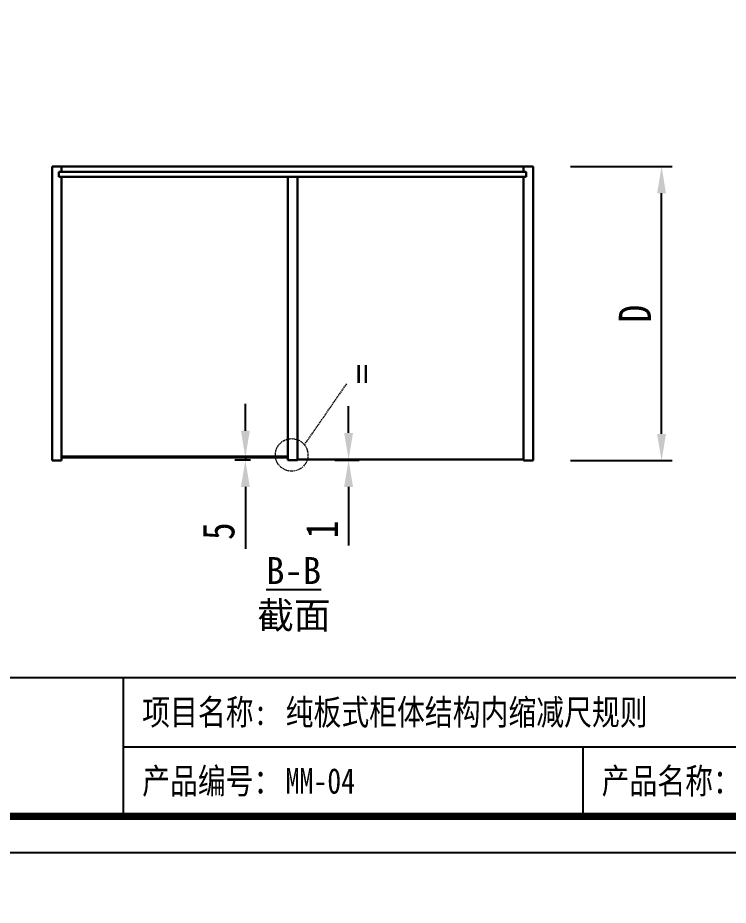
# Model space of a CAD drawing. Header units: millimetres. Extents: x 0 to 1097966, y -63096 to 223085.
# Drawn here: x 338628.5 to 338761.4, y -54359.3 to -54193.3 of the extents above; entities that cross this region are included whole.
import ezdxf

# ---------------------------------------------------------------- set-up
doc = ezdxf.new("R2010")
doc.units = ezdxf.units.MM
doc.linetypes.add('DASH', pattern=[0.35, 0.25, -0.1])
doc.layers.add('DZ-文字说明', color=1, linetype='Continuous')
doc.styles.add('DZ-宋体2.5', font='', dxfattribs={"width": 0.8, "height": 2.5})
doc.styles.add('TEXT', font='', dxfattribs={"width": 0.8})
doc.styles.add('宋体', font='')
doc.styles.add('尺寸字体', font='', dxfattribs={"width": 0.75})
doc.styles.get('DZ-宋体2.5').set_extended_font_data('SimSun')
doc.styles.get('TEXT').set_extended_font_data('SimSun')
doc.styles.get('宋体').set_extended_font_data('SimSun')
doc.styles.get('尺寸字体').set_extended_font_data('SimHei')
doc.dimstyles.new('副本 (2) (2) ISO-25', dxfattribs={"dimtxt": 18, "dimasz": 13, "dimexe": 6, "dimexo": 12, "dimgap": 6, "dimtad": 1, "dimtxsty": 'TEXT', "dimcen": 2.5, "dimclrd": 5, "dimclre": 5, "dimclrt": 5, "dimadec": 0, "dimazin": 0, "dimtfac": 1, "dimtmove": 0, "dimatfit": 3, "dimldrblk": 'BOXFILLED', "dimfxl": 1.25, "dimarcsym": 0})
doc.dimstyles.new('副本 廖志利标注1', dxfattribs={"dimscale": 20, "dimtxt": 0.3, "dimasz": 0.1, "dimexe": 0.1, "dimexo": 0.2, "dimgap": 0.1, "dimtad": 1, "dimdec": 0, "dimzin": 0, "dimdsep": 46, "dimtxsty": '尺寸字体', "dimblk": 'ARCHTICK', "dimcen": 0.09, "dimclrd": 6, "dimclre": 6, "dimclrt": 2, "dimadec": 0, "dimazin": 0, "dimtfac": 1, "dimtdec": 0, "dimtix": 1, "dimtmove": 1, "dimatfit": 3, "dimldrblk": 'ARCHTICK', "dimfxl": 0.7, "dimfxlon": 1, "dimtolj": 1, "dimtzin": 0, "dimarcsym": 0})

# ---------------------------------------------------------------- blocks, each defined once
blk = doc.blocks.new('*D353')
at = {"color": 5, "lineweight": -2, "transparency": 16777216}
for p, q in [((338731.94, -54221.1), (338750.97, -54221.1)), ((338748.97, -54271.1), (338748.97, -54226.1)), ((338731.94, -54276.1), (338750.97, -54276.1))]:
    blk.add_line(p, q, dxfattribs=at)
at = {"color": 5, "transparency": 16777216}
for points in [[(338748.13, -54226.1), (338749.8, -54226.1), (338748.97, -54221.1)], [(338748.13, -54271.1), (338749.8, -54271.1), (338748.97, -54276.1)]]:
    blk.add_solid(points, dxfattribs=at)
at = {"layer": 'Defpoints', "color": 0, "transparency": 16777216}
for p in [(338724.94, -54221.1), (338748.97, -54221.1), (338724.94, -54276.1)]:
    blk.add_point(p, dxfattribs=at)
at = {"color": 5, "transparency": 16777216, "insert": (338743.97, -54248.6), "char_height": 6, "attachment_point": 5, "rotation": 90, "style": 'TEXT'}
blk.add_mtext('D', dxfattribs=at)
blk = doc.blocks.new('_BoxFilled')
at = {"color": 0, "linetype": 'ByBlock', "lineweight": -2}
blk.add_line((-0.5, 0), (-1, 0), dxfattribs=at)
at = {"color": 0, "linetype": 'ByBlock'}
blk.add_solid([(-0.5, 0.5), (0.5, 0.5), (-0.5, -0.5), (0.5, -0.5)], dxfattribs=at)
blk = doc.blocks.new('*D354')
at = {"color": 5, "lineweight": -2, "transparency": 16777216}
for p, q in [((338690.42, -54270.9), (338690.42, -54265.9)), ((338687.84, -54275.9), (338692.42, -54275.9)), ((338687.84, -54276), (338692.42, -54276)), ((338690.42, -54275.9), (338690.42, -54276)), ((338690.42, -54281), (338690.42, -54291.94))]:
    blk.add_line(p, q, dxfattribs=at)
at = {"color": 5, "transparency": 16777216}
for points in [[(338689.59, -54270.9), (338691.25, -54270.9), (338690.42, -54275.9)], [(338689.59, -54281), (338691.25, -54281), (338690.42, -54276)]]:
    blk.add_solid(points, dxfattribs=at)
at = {"layer": 'Defpoints', "color": 0, "transparency": 16777216}
for p in [(338680.84, -54275.9), (338680.84, -54276), (338690.42, -54276)]:
    blk.add_point(p, dxfattribs=at)
at = {"color": 5, "transparency": 16777216, "insert": (338685.42, -54288.97), "char_height": 6, "attachment_point": 5, "rotation": 90, "style": 'TEXT'}
blk.add_mtext('1', dxfattribs=at)
blk = doc.blocks.new('*D355')
at = {"color": 5, "lineweight": -2, "transparency": 16777216}
for p, q in [((338671.11, -54270.5), (338671.11, -54265.5)), ((338672.04, -54275.5), (338669.11, -54275.5)), ((338672.04, -54276), (338669.11, -54276)), ((338671.11, -54275.5), (338671.11, -54276)), ((338671.11, -54281), (338671.11, -54292.58))]:
    blk.add_line(p, q, dxfattribs=at)
at = {"color": 5, "transparency": 16777216}
for points in [[(338670.28, -54270.5), (338671.94, -54270.5), (338671.11, -54275.5)], [(338670.28, -54281), (338671.94, -54281), (338671.11, -54276)]]:
    blk.add_solid(points, dxfattribs=at)
at = {"layer": 'Defpoints', "color": 0, "transparency": 16777216}
for p in [(338671.11, -54276), (338679.04, -54275.5), (338679.04, -54276)]:
    blk.add_point(p, dxfattribs=at)
at = {"color": 5, "transparency": 16777216, "insert": (338666.11, -54289.29), "char_height": 6, "attachment_point": 5, "rotation": 90, "style": 'TEXT'}
blk.add_mtext('5', dxfattribs=at)
blk = doc.blocks.new('_ArchTick')
at = {"color": 0, "linetype": 'ByBlock', "const_width": 0.15}
blk.add_lwpolyline([(-0.5, -0.5), (0.5, 0.5)], dxfattribs=at)
blk = doc.blocks.new('*D688')
at = {"color": 6, "lineweight": -2, "transparency": 16777216}
for p, q in [((338635.65, -56752.55), (338635.65, -56768.55)), ((338632.65, -56754.61), (338632.65, -56768.55)), ((338632.65, -56766.55), (338630.65, -56766.55)), ((338632.65, -56766.55), (338635.65, -56766.55)), ((338635.65, -56766.55), (338637.65, -56766.55))]:
    blk.add_line(p, q, dxfattribs=at)
at = {"layer": 'Defpoints', "color": 0, "lineweight": 13, "transparency": 16777216}
for p in [(338635.65, 0, 0), (338632.65, -56750.61, 0), (338635.65, -56766.55)]:
    blk.add_point(p, dxfattribs=at)
at = {"color": 6, "lineweight": -2, "transparency": 16777216, "xscale": 2, "yscale": 2, "zscale": 2}
blk.add_blockref('_ArchTick', (338632.65, -56766.55), dxfattribs=at)
at = {"color": 6, "lineweight": -2, "transparency": 16777216, "xscale": 2, "yscale": 2, "zscale": 2, "rotation": 180}
blk.add_blockref('_ArchTick', (338635.65, -56766.55), dxfattribs=at)
at = {"color": 2, "transparency": 16777216, "insert": (338634.15, -56761.55), "char_height": 6, "attachment_point": 5, "style": '尺寸字体'}
blk.add_mtext('\\A1;3', dxfattribs=at)
blk = doc.blocks.new('*D689')
at = {"color": 6, "lineweight": -2, "transparency": 16777216}
for p, q in [((338635.65, -4), (338635.65, -17.94)), ((338642.65, -29.94), (338642.65, -13.94)), ((338635.65, -15.94), (338633.65, -15.94)), ((338635.65, -15.94), (338642.65, -15.94)), ((338642.65, -15.94), (338644.65, -15.94))]:
    blk.add_line(p, q, dxfattribs=at)
at = {"layer": 'Defpoints', "color": 0, "lineweight": 13, "transparency": 16777216}
for p in [(338635.65, 0, 0), (338642.65, -15.94), (338642.65, -56750.61, 0)]:
    blk.add_point(p, dxfattribs=at)
at = {"color": 6, "lineweight": -2, "transparency": 16777216, "xscale": 2, "yscale": 2, "zscale": 2}
blk.add_blockref('_ArchTick', (338635.65, -15.94), dxfattribs=at)
at = {"color": 6, "lineweight": -2, "transparency": 16777216, "xscale": 2, "yscale": 2, "zscale": 2, "rotation": 180}
blk.add_blockref('_ArchTick', (338642.65, -15.94), dxfattribs=at)
at = {"color": 2, "transparency": 16777216, "insert": (338639.15, -10.94), "char_height": 6, "attachment_point": 5, "style": '尺寸字体'}
blk.add_mtext('\\A1;7', dxfattribs=at)

msp = doc.modelspace()

# ---------------------------------------------------------------- linework, layer by layer
at = {"lineweight": 30}
for p, q in [((338634.937, -54221.098), (338634.937, -54276.098)), ((338634.937, -54221.098), (338724.937, -54221.098)), ((338636.237, -54222.098), (338636.237, -54222.998)), ((338636.237, -54222.098), (338723.637, -54222.098)), ((338636.737, -54221.098), (338636.737, -54222.098)), ((338723.137, -54221.098), (338723.137, -54222.098)), ((338723.637, -54222.098), (338723.637, -54222.998)), ((338724.937, -54221.098), (338724.937, -54276.098)), ((338636.237, -54222.998), (338723.637, -54222.998)), ((338636.737, -54222.998), (338636.737, -54276.098)), ((338679.037, -54222.998), (338679.037, -54275.998)), ((338680.837, -54222.998), (338680.837, -54275.998)), ((338723.137, -54222.998), (338723.137, -54276.098)), ((338636.737, -54275.298), (338679.037, -54275.298)), ((338634.937, -54276.098), (338636.737, -54276.098)), ((338636.737, -54275.498), (338679.037, -54275.498)), ((338679.037, -54275.998), (338680.837, -54275.998)), ((338680.837, -54275.898), (338723.137, -54275.898)), ((338723.137, -54276.098), (338724.937, -54276.098))]:
    msp.add_line(p, q, dxfattribs=at)
at = {"color": 251, "linetype": 'DASH', "lineweight": 13, "true_color": 0x636466}
msp.add_line((338682.162, -54273.132), (338690.104, -54261.677), dxfattribs=at)
msp.add_lwpolyline([(338552.218, -54349.356), (339119.218, -54349.356), (339119.218, -53948.406), (338552.218, -53948.406)], close=True)
at = {"const_width": 1.35}
msp.add_lwpolyline([(338558.968, -54342.606), (339112.468, -54342.606), (339112.468, -53955.156), (338558.968, -53955.156)], close=True, dxfattribs=at)
at = {"color": 251, "linetype": 'DASH', "lineweight": 13, "true_color": 0x636466}
msp.add_circle((338679.772, -54275.03), 3.052, dxfattribs=at)
at = {"layer": 'DZ-文字说明', "color": 7}
for p, q in [((338648.299, -54342.606), (338648.299, -54316.628)), ((338648.299, -54329.617), (339112.468, -54329.617)), ((338734.217, -54329.617), (338734.217, -54342.606))]:
    msp.add_line(p, q, dxfattribs=at)
msp.add_lwpolyline([(338558.968, -54316.628), (339112.468, -54316.628), (339112.468, -54342.606), (338558.968, -54342.606)], close=True, dxfattribs=at)

# ---------------------------------------------------------------- texts
at = {"style": 'DZ-宋体2.5', "width": 0.8}
for s, p in [('项目名称:', (338651.813, -54325.523)), ('产品编号：', (338651.813, -54338.398)), ('产品名称：', (338737.757, -54338.389))]:
    msp.add_text(s, height=4.7732, dxfattribs=at).set_placement(p)
at = {"color": 251, "linetype": 'DASH', "lineweight": 13, "true_color": 0x636466, "insert": (338690.689, -54259.883), "char_height": 3.3539, "width": 4.17765, "attachment_point": 4, "style": '宋体'}
msp.add_mtext('{\\C256;Ⅱ}', dxfattribs=at)
at = {"color": 4, "insert": (338670.862, -54301.118), "char_height": 5.03079, "width": 18.6579, "attachment_point": 4, "style": '宋体'}
msp.add_mtext('\\pi4.14445;{\\L\\C256;B-B\\P\\pi2.45354;\\l截面}', dxfattribs=at)
at = {"color": 2, "style": 'DZ-宋体2.5', "width": 0.8}
for tag, p in [('纯板式柜体结构内缩减尺规则', (338678.646, -54325.523)), ('MM-04', (338678.646, -54338.38))]:
    msp.add_attdef(tag, p, '', height=4.773, dxfattribs=at)

# ---------------------------------------------------------------- dimensions: what is measured, and where the dimension line sits
at = {"color": 2}
for base, p1, p2, picture, middle in [((338635.651, -56766.552, 0), (338632.651, -56750.61, 0), (338635.651, 0, 0), '*D688', (338634.151, -56761.552, 0)), ((338642.651, -15.942, 0), (338635.651, 0, 0), (338642.651, -56750.61, 0), '*D689', (338639.151, -10.942, 0))]:
    dim = msp.add_linear_dim(base=base, p1=p1, p2=p2, dimstyle='副本 廖志利标注1', dxfattribs=at)
    dim.commit()
    dim.dimension.update_dxf_attribs({"geometry": picture, "text_midpoint": middle})
for base, p1, p2, text, picture, middle in [((338748.965, -54221.098), (338724.937, -54276.098), (338724.937, -54221.098), 'D', '*D353', (338743.965, -54248.598)), ((338671.11, -54275.998), (338679.037, -54275.498), (338679.037, -54275.998), '5', '*D355', (338666.11, -54289.292)), ((338690.42, -54275.998), (338680.837, -54275.898), (338680.837, -54275.998), '1', '*D354', (338685.42, -54288.972))]:
    dim = msp.add_linear_dim(base=base, p1=p1, p2=p2, angle=90, text=text, dimstyle='副本 (2) (2) ISO-25', override={"dimtxt": 6, "dimasz": 5, "dimexe": 2, "dimexo": 7, "dimgap": 2, "dimfxl": 30, "dimfxlon": 1})
    dim.commit()
    dim.dimension.update_dxf_attribs({"geometry": picture, "text_midpoint": middle})

doc.saveas('drawing.dxf')
